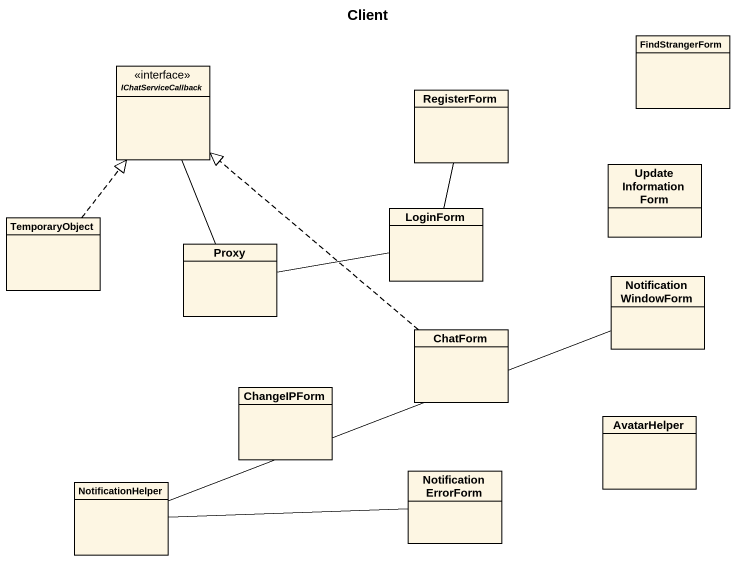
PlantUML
@startuml
title Client
hide circle
hide empty members
interface IChatServiceCallback
class FindStrangerForm
class RegisterForm
class UpdateInformationForm
class TemporaryObject
class LoginForm
class Proxy
class NotificationWindowForm
class ChatForm
class ChangeIPForm
class AvatarHelper
class NotificationHelper
class NotificationErrorForm
IChatServiceCallback -- Proxy
TemporaryObject .up.|> IChatServiceCallback
LoginForm -up- RegisterForm
LoginForm -left- Proxy
NotificationWindowForm -left- NotificationHelper
ChatForm .up.|> IChatServiceCallback
NotificationErrorForm -left- NotificationHelper
@enduml
